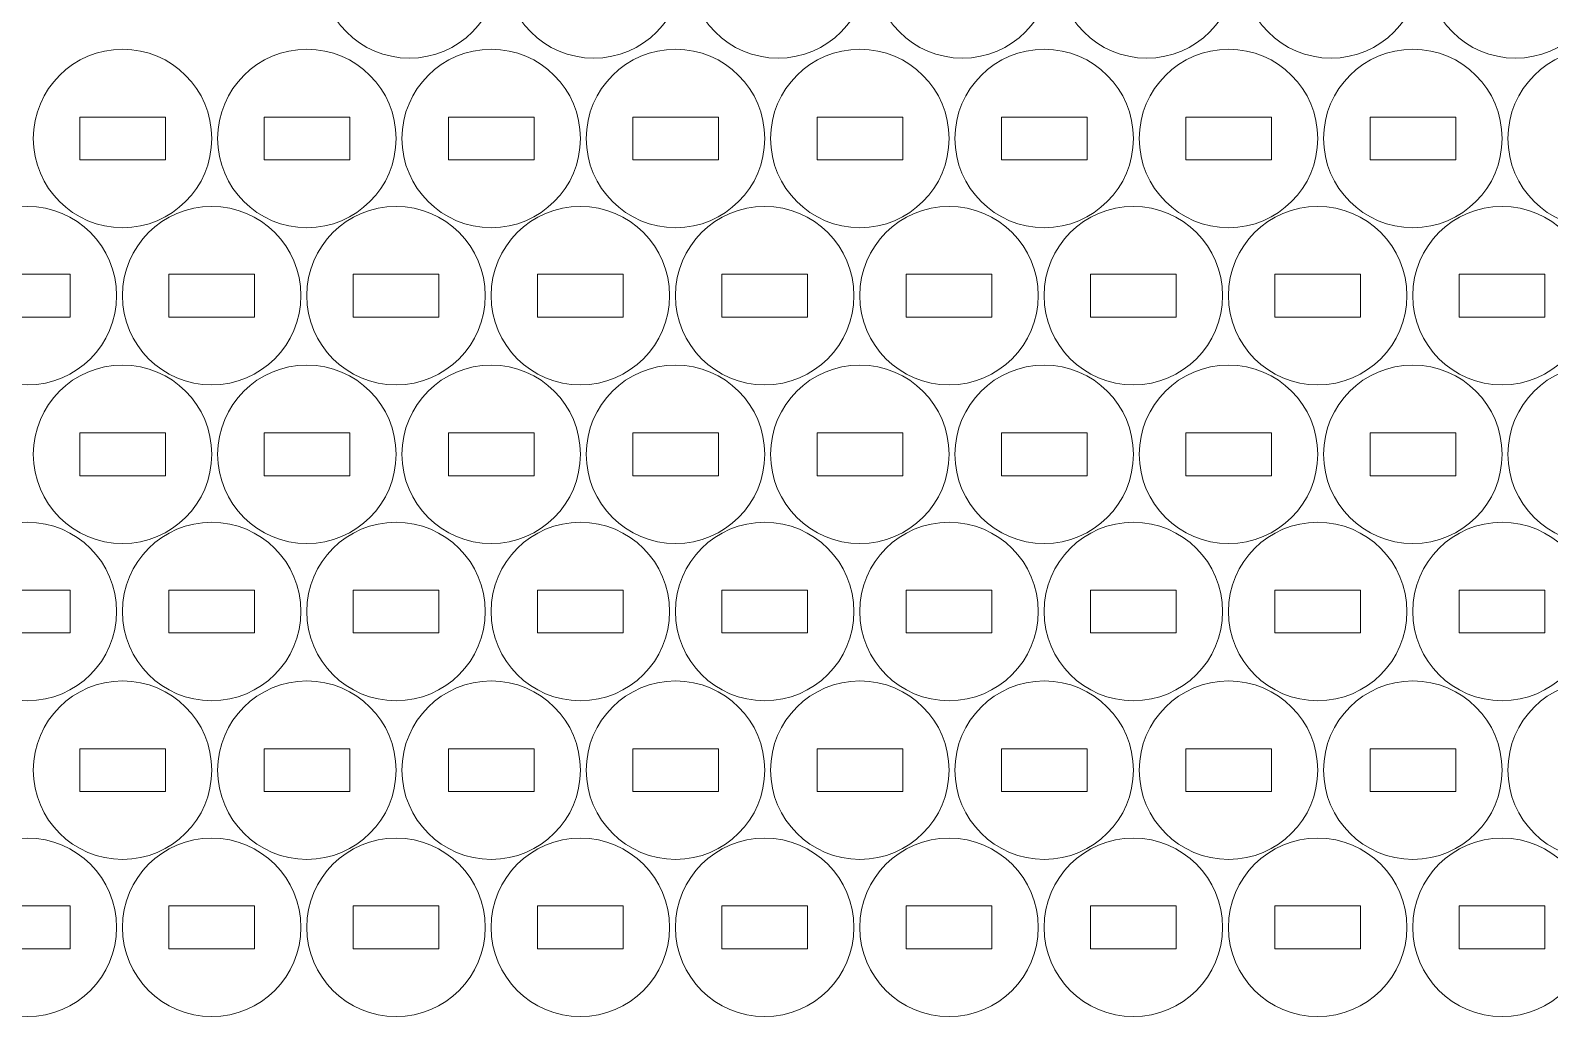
# Model space of a CAD drawing. Header units: millimetres. Extents: x -464 to 464, y -220 to 220.
# Drawn here: x 233.1 to 339.5, y -219.9 to -150.8 of the extents above; entities that cross this region are included whole.
import ezdxf

# ---------------------------------------------------------------- set-up
doc = ezdxf.new("R2010")
doc.units = ezdxf.units.MM
doc.header["$MEASUREMENT"] = 0
doc.layers.add('Camada 1', color=7, linetype='Continuous')

msp = doc.modelspace()

# ---------------------------------------------------------------- linework, layer by layer
at = {"layer": 'Camada 1', "lineweight": 20}
for points in [[(259.614, -140.2504), (263.0657, -140.2504), (265.864, -143.0487), (265.864, -146.5004), (265.864, -146.5004), (265.864, -149.9521), (263.0657, -152.7504), (259.614, -152.7504), (259.614, -152.7504), (256.1623, -152.7504), (253.364, -149.9521), (253.364, -146.5004), (253.364, -146.5004), (253.364, -143.0487), (256.1623, -140.2504), (259.614, -140.2504)], [(272.5257, -140.2504), (275.9774, -140.2504), (278.7757, -143.0487), (278.7757, -146.5004), (278.7757, -146.5004), (278.7757, -149.9521), (275.9774, -152.7504), (272.5257, -152.7504), (272.5257, -152.7504), (269.074, -152.7504), (266.2757, -149.9521), (266.2757, -146.5004), (266.2757, -146.5004), (266.2757, -143.0487), (269.074, -140.2504), (272.5257, -140.2504)], [(285.4374, -140.2504), (288.8891, -140.2504), (291.6874, -143.0487), (291.6874, -146.5004), (291.6874, -146.5004), (291.6874, -149.9521), (288.8891, -152.7504), (285.4374, -152.7504), (285.4374, -152.7504), (281.9857, -152.7504), (279.1874, -149.9521), (279.1874, -146.5004), (279.1874, -146.5004), (279.1874, -143.0487), (281.9857, -140.2504), (285.4374, -140.2504)], [(298.3491, -140.2504), (301.8008, -140.2504), (304.5991, -143.0487), (304.5991, -146.5004), (304.5991, -146.5004), (304.5991, -149.9521), (301.8008, -152.7504), (298.3491, -152.7504), (298.3491, -152.7504), (294.8974, -152.7504), (292.0991, -149.9521), (292.0991, -146.5004), (292.0991, -146.5004), (292.0991, -143.0487), (294.8974, -140.2504), (298.3491, -140.2504)], [(311.2608, -140.2504), (314.7125, -140.2504), (317.5108, -143.0487), (317.5108, -146.5004), (317.5108, -146.5004), (317.5108, -149.9521), (314.7125, -152.7504), (311.2608, -152.7504), (311.2608, -152.7504), (307.8091, -152.7504), (305.0108, -149.9521), (305.0108, -146.5004), (305.0108, -146.5004), (305.0108, -143.0487), (307.8091, -140.2504), (311.2608, -140.2504)], [(324.1725, -140.2504), (327.6242, -140.2504), (330.4225, -143.0487), (330.4225, -146.5004), (330.4225, -146.5004), (330.4225, -149.9521), (327.6242, -152.7504), (324.1725, -152.7504), (324.1725, -152.7504), (320.7208, -152.7504), (317.9225, -149.9521), (317.9225, -146.5004), (317.9225, -146.5004), (317.9225, -143.0487), (320.7208, -140.2504), (324.1725, -140.2504)], [(337.0842, -140.2504), (340.5359, -140.2504), (343.3342, -143.0487), (343.3342, -146.5004), (343.3342, -146.5004), (343.3342, -149.9521), (340.5359, -152.7504), (337.0842, -152.7504), (337.0842, -152.7504), (333.6325, -152.7504), (330.8342, -149.9521), (330.8342, -146.5004), (330.8342, -146.5004), (330.8342, -143.0487), (333.6325, -140.2504), (337.0842, -140.2504)], [(239.5186, -152.1261), (242.9703, -152.1261), (245.7686, -154.9244), (245.7686, -158.3761), (245.7686, -158.3761), (245.7686, -161.8278), (242.9703, -164.6261), (239.5186, -164.6261), (239.5186, -164.6261), (236.0669, -164.6261), (233.2686, -161.8278), (233.2686, -158.3761), (233.2686, -158.3761), (233.2686, -154.9244), (236.0669, -152.1261), (239.5186, -152.1261)], [(252.4303, -152.1261), (255.882, -152.1261), (258.6803, -154.9244), (258.6803, -158.3761), (258.6803, -158.3761), (258.6803, -161.8278), (255.882, -164.6261), (252.4303, -164.6261), (252.4303, -164.6261), (248.9786, -164.6261), (246.1803, -161.8278), (246.1803, -158.3761), (246.1803, -158.3761), (246.1803, -154.9244), (248.9786, -152.1261), (252.4303, -152.1261)], [(265.342, -152.1261), (268.7937, -152.1261), (271.592, -154.9244), (271.592, -158.3761), (271.592, -158.3761), (271.592, -161.8278), (268.7937, -164.6261), (265.342, -164.6261), (265.342, -164.6261), (261.8903, -164.6261), (259.092, -161.8278), (259.092, -158.3761), (259.092, -158.3761), (259.092, -154.9244), (261.8903, -152.1261), (265.342, -152.1261)], [(278.2537, -152.1261), (281.7054, -152.1261), (284.5037, -154.9244), (284.5037, -158.3761), (284.5037, -158.3761), (284.5037, -161.8278), (281.7054, -164.6261), (278.2537, -164.6261), (278.2537, -164.6261), (274.802, -164.6261), (272.0037, -161.8278), (272.0037, -158.3761), (272.0037, -158.3761), (272.0037, -154.9244), (274.802, -152.1261), (278.2537, -152.1261)], [(291.1654, -152.1261), (294.6171, -152.1261), (297.4154, -154.9244), (297.4154, -158.3761), (297.4154, -158.3761), (297.4154, -161.8278), (294.6171, -164.6261), (291.1654, -164.6261), (291.1654, -164.6261), (287.7137, -164.6261), (284.9154, -161.8278), (284.9154, -158.3761), (284.9154, -158.3761), (284.9154, -154.9244), (287.7137, -152.1261), (291.1654, -152.1261)], [(304.0771, -152.1261), (307.5288, -152.1261), (310.3271, -154.9244), (310.3271, -158.3761), (310.3271, -158.3761), (310.3271, -161.8278), (307.5288, -164.6261), (304.0771, -164.6261), (304.0771, -164.6261), (300.6254, -164.6261), (297.8271, -161.8278), (297.8271, -158.3761), (297.8271, -158.3761), (297.8271, -154.9244), (300.6254, -152.1261), (304.0771, -152.1261)], [(316.9888, -152.1261), (320.4405, -152.1261), (323.2388, -154.9244), (323.2388, -158.3761), (323.2388, -158.3761), (323.2388, -161.8278), (320.4405, -164.6261), (316.9888, -164.6261), (316.9888, -164.6261), (313.5371, -164.6261), (310.7388, -161.8278), (310.7388, -158.3761), (310.7388, -158.3761), (310.7388, -154.9244), (313.5371, -152.1261), (316.9888, -152.1261)], [(329.9005, -152.1261), (333.3522, -152.1261), (336.1505, -154.9244), (336.1505, -158.3761), (336.1505, -158.3761), (336.1505, -161.8278), (333.3522, -164.6261), (329.9005, -164.6261), (329.9005, -164.6261), (326.4488, -164.6261), (323.6505, -161.8278), (323.6505, -158.3761), (323.6505, -158.3761), (323.6505, -154.9244), (326.4488, -152.1261), (329.9005, -152.1261)], [(342.8122, -152.1261), (346.2639, -152.1261), (349.0622, -154.9244), (349.0622, -158.3761), (349.0622, -158.3761), (349.0622, -161.8278), (346.2639, -164.6261), (342.8122, -164.6261), (342.8122, -164.6261), (339.3605, -164.6261), (336.5622, -161.8278), (336.5622, -158.3761), (336.5622, -158.3761), (336.5622, -154.9244), (339.3605, -152.1261), (342.8122, -152.1261)], [(236.5186, -156.8761), (236.5186, -156.8761), (242.5186, -156.8761), (242.5186, -156.8761), (242.5186, -156.8761), (242.5186, -156.8761), (242.5186, -159.8761), (242.5186, -159.8761), (242.5186, -159.8761), (242.5186, -159.8761), (236.5186, -159.8761), (236.5186, -159.8761), (236.5186, -159.8761), (236.5186, -159.8761), (236.5186, -156.8761), (236.5186, -156.8761)], [(249.4303, -156.8761), (249.4303, -156.8761), (255.4303, -156.8761), (255.4303, -156.8761), (255.4303, -156.8761), (255.4303, -156.8761), (255.4303, -159.8761), (255.4303, -159.8761), (255.4303, -159.8761), (255.4303, -159.8761), (249.4303, -159.8761), (249.4303, -159.8761), (249.4303, -159.8761), (249.4303, -159.8761), (249.4303, -156.8761), (249.4303, -156.8761)], [(262.342, -156.8761), (262.342, -156.8761), (268.342, -156.8761), (268.342, -156.8761), (268.342, -156.8761), (268.342, -156.8761), (268.342, -159.8761), (268.342, -159.8761), (268.342, -159.8761), (268.342, -159.8761), (262.342, -159.8761), (262.342, -159.8761), (262.342, -159.8761), (262.342, -159.8761), (262.342, -156.8761), (262.342, -156.8761)], [(275.2537, -156.8761), (275.2537, -156.8761), (281.2537, -156.8761), (281.2537, -156.8761), (281.2537, -156.8761), (281.2537, -156.8761), (281.2537, -159.8761), (281.2537, -159.8761), (281.2537, -159.8761), (281.2537, -159.8761), (275.2537, -159.8761), (275.2537, -159.8761), (275.2537, -159.8761), (275.2537, -159.8761), (275.2537, -156.8761), (275.2537, -156.8761)], [(288.1654, -156.8761), (288.1654, -156.8761), (294.1654, -156.8761), (294.1654, -156.8761), (294.1654, -156.8761), (294.1654, -156.8761), (294.1654, -159.8761), (294.1654, -159.8761), (294.1654, -159.8761), (294.1654, -159.8761), (288.1654, -159.8761), (288.1654, -159.8761), (288.1654, -159.8761), (288.1654, -159.8761), (288.1654, -156.8761), (288.1654, -156.8761)], [(301.0771, -156.8761), (301.0771, -156.8761), (307.0771, -156.8761), (307.0771, -156.8761), (307.0771, -156.8761), (307.0771, -156.8761), (307.0771, -159.8761), (307.0771, -159.8761), (307.0771, -159.8761), (307.0771, -159.8761), (301.0771, -159.8761), (301.0771, -159.8761), (301.0771, -159.8761), (301.0771, -159.8761), (301.0771, -156.8761), (301.0771, -156.8761)], [(313.9888, -156.8761), (313.9888, -156.8761), (319.9888, -156.8761), (319.9888, -156.8761), (319.9888, -156.8761), (319.9888, -156.8761), (319.9888, -159.8761), (319.9888, -159.8761), (319.9888, -159.8761), (319.9888, -159.8761), (313.9888, -159.8761), (313.9888, -159.8761), (313.9888, -159.8761), (313.9888, -159.8761), (313.9888, -156.8761), (313.9888, -156.8761)], [(326.9005, -156.8761), (326.9005, -156.8761), (332.9005, -156.8761), (332.9005, -156.8761), (332.9005, -156.8761), (332.9005, -156.8761), (332.9005, -159.8761), (332.9005, -159.8761), (332.9005, -159.8761), (332.9005, -159.8761), (326.9005, -159.8761), (326.9005, -159.8761), (326.9005, -159.8761), (326.9005, -159.8761), (326.9005, -156.8761), (326.9005, -156.8761)], [(232.851, -163.1328), (236.3027, -163.1328), (239.101, -165.9311), (239.101, -169.3828), (239.101, -169.3828), (239.101, -172.8345), (236.3027, -175.6328), (232.851, -175.6328), (232.851, -175.6328), (229.3993, -175.6328), (226.601, -172.8345), (226.601, -169.3828), (226.601, -169.3828), (226.601, -165.9311), (229.3993, -163.1328), (232.851, -163.1328)], [(245.7627, -163.1328), (249.2144, -163.1328), (252.0127, -165.9311), (252.0127, -169.3828), (252.0127, -169.3828), (252.0127, -172.8345), (249.2144, -175.6328), (245.7627, -175.6328), (245.7627, -175.6328), (242.311, -175.6328), (239.5127, -172.8345), (239.5127, -169.3828), (239.5127, -169.3828), (239.5127, -165.9311), (242.311, -163.1328), (245.7627, -163.1328)], [(258.6744, -163.1328), (262.1261, -163.1328), (264.9244, -165.9311), (264.9244, -169.3828), (264.9244, -169.3828), (264.9244, -172.8345), (262.1261, -175.6328), (258.6744, -175.6328), (258.6744, -175.6328), (255.2227, -175.6328), (252.4244, -172.8345), (252.4244, -169.3828), (252.4244, -169.3828), (252.4244, -165.9311), (255.2227, -163.1328), (258.6744, -163.1328)], [(271.5861, -163.1328), (275.0378, -163.1328), (277.8361, -165.9311), (277.8361, -169.3828), (277.8361, -169.3828), (277.8361, -172.8345), (275.0378, -175.6328), (271.5861, -175.6328), (271.5861, -175.6328), (268.1344, -175.6328), (265.3361, -172.8345), (265.3361, -169.3828), (265.3361, -169.3828), (265.3361, -165.9311), (268.1344, -163.1328), (271.5861, -163.1328)], [(284.4978, -163.1328), (287.9495, -163.1328), (290.7478, -165.9311), (290.7478, -169.3828), (290.7478, -169.3828), (290.7478, -172.8345), (287.9495, -175.6328), (284.4978, -175.6328), (284.4978, -175.6328), (281.0461, -175.6328), (278.2478, -172.8345), (278.2478, -169.3828), (278.2478, -169.3828), (278.2478, -165.9311), (281.0461, -163.1328), (284.4978, -163.1328)], [(297.4095, -163.1328), (300.8612, -163.1328), (303.6595, -165.9311), (303.6595, -169.3828), (303.6595, -169.3828), (303.6595, -172.8345), (300.8612, -175.6328), (297.4095, -175.6328), (297.4095, -175.6328), (293.9578, -175.6328), (291.1595, -172.8345), (291.1595, -169.3828), (291.1595, -169.3828), (291.1595, -165.9311), (293.9578, -163.1328), (297.4095, -163.1328)], [(310.3212, -163.1328), (313.7729, -163.1328), (316.5712, -165.9311), (316.5712, -169.3828), (316.5712, -169.3828), (316.5712, -172.8345), (313.7729, -175.6328), (310.3212, -175.6328), (310.3212, -175.6328), (306.8695, -175.6328), (304.0712, -172.8345), (304.0712, -169.3828), (304.0712, -169.3828), (304.0712, -165.9311), (306.8695, -163.1328), (310.3212, -163.1328)], [(323.2329, -163.1328), (326.6846, -163.1328), (329.4829, -165.9311), (329.4829, -169.3828), (329.4829, -169.3828), (329.4829, -172.8345), (326.6846, -175.6328), (323.2329, -175.6328), (323.2329, -175.6328), (319.7812, -175.6328), (316.9829, -172.8345), (316.9829, -169.3828), (316.9829, -169.3828), (316.9829, -165.9311), (319.7812, -163.1328), (323.2329, -163.1328)], [(336.1446, -163.1328), (339.5963, -163.1328), (342.3946, -165.9311), (342.3946, -169.3828), (342.3946, -169.3828), (342.3946, -172.8345), (339.5963, -175.6328), (336.1446, -175.6328), (336.1446, -175.6328), (332.6929, -175.6328), (329.8946, -172.8345), (329.8946, -169.3828), (329.8946, -169.3828), (329.8946, -165.9311), (332.6929, -163.1328), (336.1446, -163.1328)], [(229.851, -167.8828), (229.851, -167.8828), (235.851, -167.8828), (235.851, -167.8828), (235.851, -167.8828), (235.851, -167.8828), (235.851, -170.8828), (235.851, -170.8828), (235.851, -170.8828), (235.851, -170.8828), (229.851, -170.8828), (229.851, -170.8828), (229.851, -170.8828), (229.851, -170.8828), (229.851, -167.8828), (229.851, -167.8828)], [(242.7627, -167.8828), (242.7627, -167.8828), (248.7627, -167.8828), (248.7627, -167.8828), (248.7627, -167.8828), (248.7627, -167.8828), (248.7627, -170.8828), (248.7627, -170.8828), (248.7627, -170.8828), (248.7627, -170.8828), (242.7627, -170.8828), (242.7627, -170.8828), (242.7627, -170.8828), (242.7627, -170.8828), (242.7627, -167.8828), (242.7627, -167.8828)], [(255.6744, -167.8828), (255.6744, -167.8828), (261.6744, -167.8828), (261.6744, -167.8828), (261.6744, -167.8828), (261.6744, -167.8828), (261.6744, -170.8828), (261.6744, -170.8828), (261.6744, -170.8828), (261.6744, -170.8828), (255.6744, -170.8828), (255.6744, -170.8828), (255.6744, -170.8828), (255.6744, -170.8828), (255.6744, -167.8828), (255.6744, -167.8828)], [(268.5861, -167.8828), (268.5861, -167.8828), (274.5861, -167.8828), (274.5861, -167.8828), (274.5861, -167.8828), (274.5861, -167.8828), (274.5861, -170.8828), (274.5861, -170.8828), (274.5861, -170.8828), (274.5861, -170.8828), (268.5861, -170.8828), (268.5861, -170.8828), (268.5861, -170.8828), (268.5861, -170.8828), (268.5861, -167.8828), (268.5861, -167.8828)], [(281.4978, -167.8828), (281.4978, -167.8828), (287.4978, -167.8828), (287.4978, -167.8828), (287.4978, -167.8828), (287.4978, -167.8828), (287.4978, -170.8828), (287.4978, -170.8828), (287.4978, -170.8828), (287.4978, -170.8828), (281.4978, -170.8828), (281.4978, -170.8828), (281.4978, -170.8828), (281.4978, -170.8828), (281.4978, -167.8828), (281.4978, -167.8828)], [(294.4095, -167.8828), (294.4095, -167.8828), (300.4095, -167.8828), (300.4095, -167.8828), (300.4095, -167.8828), (300.4095, -167.8828), (300.4095, -170.8828), (300.4095, -170.8828), (300.4095, -170.8828), (300.4095, -170.8828), (294.4095, -170.8828), (294.4095, -170.8828), (294.4095, -170.8828), (294.4095, -170.8828), (294.4095, -167.8828), (294.4095, -167.8828)], [(307.3212, -167.8828), (307.3212, -167.8828), (313.3212, -167.8828), (313.3212, -167.8828), (313.3212, -167.8828), (313.3212, -167.8828), (313.3212, -170.8828), (313.3212, -170.8828), (313.3212, -170.8828), (313.3212, -170.8828), (307.3212, -170.8828), (307.3212, -170.8828), (307.3212, -170.8828), (307.3212, -170.8828), (307.3212, -167.8828), (307.3212, -167.8828)], [(320.2329, -167.8828), (320.2329, -167.8828), (326.2329, -167.8828), (326.2329, -167.8828), (326.2329, -167.8828), (326.2329, -167.8828), (326.2329, -170.8828), (326.2329, -170.8828), (326.2329, -170.8828), (326.2329, -170.8828), (320.2329, -170.8828), (320.2329, -170.8828), (320.2329, -170.8828), (320.2329, -170.8828), (320.2329, -167.8828), (320.2329, -167.8828)], [(333.1446, -167.8828), (333.1446, -167.8828), (339.1446, -167.8828), (339.1446, -167.8828), (339.1446, -167.8828), (339.1446, -167.8828), (339.1446, -170.8828), (339.1446, -170.8828), (339.1446, -170.8828), (339.1446, -170.8828), (333.1446, -170.8828), (333.1446, -170.8828), (333.1446, -170.8828), (333.1446, -170.8828), (333.1446, -167.8828), (333.1446, -167.8828)], [(239.5186, -174.2453), (242.9703, -174.2453), (245.7686, -177.0436), (245.7686, -180.4953), (245.7686, -180.4953), (245.7686, -183.947), (242.9703, -186.7453), (239.5186, -186.7453), (239.5186, -186.7453), (236.0669, -186.7453), (233.2686, -183.947), (233.2686, -180.4953), (233.2686, -180.4953), (233.2686, -177.0436), (236.0669, -174.2453), (239.5186, -174.2453)], [(252.4303, -174.2453), (255.882, -174.2453), (258.6803, -177.0436), (258.6803, -180.4953), (258.6803, -180.4953), (258.6803, -183.947), (255.882, -186.7453), (252.4303, -186.7453), (252.4303, -186.7453), (248.9786, -186.7453), (246.1803, -183.947), (246.1803, -180.4953), (246.1803, -180.4953), (246.1803, -177.0436), (248.9786, -174.2453), (252.4303, -174.2453)], [(265.342, -174.2453), (268.7937, -174.2453), (271.592, -177.0436), (271.592, -180.4953), (271.592, -180.4953), (271.592, -183.947), (268.7937, -186.7453), (265.342, -186.7453), (265.342, -186.7453), (261.8903, -186.7453), (259.092, -183.947), (259.092, -180.4953), (259.092, -180.4953), (259.092, -177.0436), (261.8903, -174.2453), (265.342, -174.2453)], [(278.2537, -174.2453), (281.7054, -174.2453), (284.5037, -177.0436), (284.5037, -180.4953), (284.5037, -180.4953), (284.5037, -183.947), (281.7054, -186.7453), (278.2537, -186.7453), (278.2537, -186.7453), (274.802, -186.7453), (272.0037, -183.947), (272.0037, -180.4953), (272.0037, -180.4953), (272.0037, -177.0436), (274.802, -174.2453), (278.2537, -174.2453)], [(291.1654, -174.2453), (294.6171, -174.2453), (297.4154, -177.0436), (297.4154, -180.4953), (297.4154, -180.4953), (297.4154, -183.947), (294.6171, -186.7453), (291.1654, -186.7453), (291.1654, -186.7453), (287.7137, -186.7453), (284.9154, -183.947), (284.9154, -180.4953), (284.9154, -180.4953), (284.9154, -177.0436), (287.7137, -174.2453), (291.1654, -174.2453)], [(304.0771, -174.2453), (307.5288, -174.2453), (310.3271, -177.0436), (310.3271, -180.4953), (310.3271, -180.4953), (310.3271, -183.947), (307.5288, -186.7453), (304.0771, -186.7453), (304.0771, -186.7453), (300.6254, -186.7453), (297.8271, -183.947), (297.8271, -180.4953), (297.8271, -180.4953), (297.8271, -177.0436), (300.6254, -174.2453), (304.0771, -174.2453)], [(316.9888, -174.2453), (320.4405, -174.2453), (323.2388, -177.0436), (323.2388, -180.4953), (323.2388, -180.4953), (323.2388, -183.947), (320.4405, -186.7453), (316.9888, -186.7453), (316.9888, -186.7453), (313.5371, -186.7453), (310.7388, -183.947), (310.7388, -180.4953), (310.7388, -180.4953), (310.7388, -177.0436), (313.5371, -174.2453), (316.9888, -174.2453)], [(329.9005, -174.2453), (333.3522, -174.2453), (336.1505, -177.0436), (336.1505, -180.4953), (336.1505, -180.4953), (336.1505, -183.947), (333.3522, -186.7453), (329.9005, -186.7453), (329.9005, -186.7453), (326.4488, -186.7453), (323.6505, -183.947), (323.6505, -180.4953), (323.6505, -180.4953), (323.6505, -177.0436), (326.4488, -174.2453), (329.9005, -174.2453)], [(342.8122, -174.2453), (346.2639, -174.2453), (349.0622, -177.0436), (349.0622, -180.4953), (349.0622, -180.4953), (349.0622, -183.947), (346.2639, -186.7453), (342.8122, -186.7453), (342.8122, -186.7453), (339.3605, -186.7453), (336.5622, -183.947), (336.5622, -180.4953), (336.5622, -180.4953), (336.5622, -177.0436), (339.3605, -174.2453), (342.8122, -174.2453)], [(236.5186, -178.9953), (236.5186, -178.9953), (242.5186, -178.9953), (242.5186, -178.9953), (242.5186, -178.9953), (242.5186, -178.9953), (242.5186, -181.9953), (242.5186, -181.9953), (242.5186, -181.9953), (242.5186, -181.9953), (236.5186, -181.9953), (236.5186, -181.9953), (236.5186, -181.9953), (236.5186, -181.9953), (236.5186, -178.9953), (236.5186, -178.9953)], [(249.4303, -178.9953), (249.4303, -178.9953), (255.4303, -178.9953), (255.4303, -178.9953), (255.4303, -178.9953), (255.4303, -178.9953), (255.4303, -181.9953), (255.4303, -181.9953), (255.4303, -181.9953), (255.4303, -181.9953), (249.4303, -181.9953), (249.4303, -181.9953), (249.4303, -181.9953), (249.4303, -181.9953), (249.4303, -178.9953), (249.4303, -178.9953)], [(262.342, -178.9953), (262.342, -178.9953), (268.342, -178.9953), (268.342, -178.9953), (268.342, -178.9953), (268.342, -178.9953), (268.342, -181.9953), (268.342, -181.9953), (268.342, -181.9953), (268.342, -181.9953), (262.342, -181.9953), (262.342, -181.9953), (262.342, -181.9953), (262.342, -181.9953), (262.342, -178.9953), (262.342, -178.9953)], [(275.2537, -178.9953), (275.2537, -178.9953), (281.2537, -178.9953), (281.2537, -178.9953), (281.2537, -178.9953), (281.2537, -178.9953), (281.2537, -181.9953), (281.2537, -181.9953), (281.2537, -181.9953), (281.2537, -181.9953), (275.2537, -181.9953), (275.2537, -181.9953), (275.2537, -181.9953), (275.2537, -181.9953), (275.2537, -178.9953), (275.2537, -178.9953)], [(288.1654, -178.9953), (288.1654, -178.9953), (294.1654, -178.9953), (294.1654, -178.9953), (294.1654, -178.9953), (294.1654, -178.9953), (294.1654, -181.9953), (294.1654, -181.9953), (294.1654, -181.9953), (294.1654, -181.9953), (288.1654, -181.9953), (288.1654, -181.9953), (288.1654, -181.9953), (288.1654, -181.9953), (288.1654, -178.9953), (288.1654, -178.9953)], [(301.0771, -178.9953), (301.0771, -178.9953), (307.0771, -178.9953), (307.0771, -178.9953), (307.0771, -178.9953), (307.0771, -178.9953), (307.0771, -181.9953), (307.0771, -181.9953), (307.0771, -181.9953), (307.0771, -181.9953), (301.0771, -181.9953), (301.0771, -181.9953), (301.0771, -181.9953), (301.0771, -181.9953), (301.0771, -178.9953), (301.0771, -178.9953)], [(313.9888, -178.9953), (313.9888, -178.9953), (319.9888, -178.9953), (319.9888, -178.9953), (319.9888, -178.9953), (319.9888, -178.9953), (319.9888, -181.9953), (319.9888, -181.9953), (319.9888, -181.9953), (319.9888, -181.9953), (313.9888, -181.9953), (313.9888, -181.9953), (313.9888, -181.9953), (313.9888, -181.9953), (313.9888, -178.9953), (313.9888, -178.9953)], [(326.9005, -178.9953), (326.9005, -178.9953), (332.9005, -178.9953), (332.9005, -178.9953), (332.9005, -178.9953), (332.9005, -178.9953), (332.9005, -181.9953), (332.9005, -181.9953), (332.9005, -181.9953), (332.9005, -181.9953), (326.9005, -181.9953), (326.9005, -181.9953), (326.9005, -181.9953), (326.9005, -181.9953), (326.9005, -178.9953), (326.9005, -178.9953)], [(232.851, -185.252), (236.3027, -185.252), (239.101, -188.0503), (239.101, -191.502), (239.101, -191.502), (239.101, -194.9537), (236.3027, -197.752), (232.851, -197.752), (232.851, -197.752), (229.3993, -197.752), (226.601, -194.9537), (226.601, -191.502), (226.601, -191.502), (226.601, -188.0503), (229.3993, -185.252), (232.851, -185.252)], [(245.7627, -185.252), (249.2144, -185.252), (252.0127, -188.0503), (252.0127, -191.502), (252.0127, -191.502), (252.0127, -194.9537), (249.2144, -197.752), (245.7627, -197.752), (245.7627, -197.752), (242.311, -197.752), (239.5127, -194.9537), (239.5127, -191.502), (239.5127, -191.502), (239.5127, -188.0503), (242.311, -185.252), (245.7627, -185.252)], [(258.6744, -185.252), (262.1261, -185.252), (264.9244, -188.0503), (264.9244, -191.502), (264.9244, -191.502), (264.9244, -194.9537), (262.1261, -197.752), (258.6744, -197.752), (258.6744, -197.752), (255.2227, -197.752), (252.4244, -194.9537), (252.4244, -191.502), (252.4244, -191.502), (252.4244, -188.0503), (255.2227, -185.252), (258.6744, -185.252)], [(271.5861, -185.252), (275.0378, -185.252), (277.8361, -188.0503), (277.8361, -191.502), (277.8361, -191.502), (277.8361, -194.9537), (275.0378, -197.752), (271.5861, -197.752), (271.5861, -197.752), (268.1344, -197.752), (265.3361, -194.9537), (265.3361, -191.502), (265.3361, -191.502), (265.3361, -188.0503), (268.1344, -185.252), (271.5861, -185.252)], [(284.4978, -185.252), (287.9495, -185.252), (290.7478, -188.0503), (290.7478, -191.502), (290.7478, -191.502), (290.7478, -194.9537), (287.9495, -197.752), (284.4978, -197.752), (284.4978, -197.752), (281.0461, -197.752), (278.2478, -194.9537), (278.2478, -191.502), (278.2478, -191.502), (278.2478, -188.0503), (281.0461, -185.252), (284.4978, -185.252)], [(297.4095, -185.252), (300.8612, -185.252), (303.6595, -188.0503), (303.6595, -191.502), (303.6595, -191.502), (303.6595, -194.9537), (300.8612, -197.752), (297.4095, -197.752), (297.4095, -197.752), (293.9578, -197.752), (291.1595, -194.9537), (291.1595, -191.502), (291.1595, -191.502), (291.1595, -188.0503), (293.9578, -185.252), (297.4095, -185.252)], [(310.3212, -185.252), (313.7729, -185.252), (316.5712, -188.0503), (316.5712, -191.502), (316.5712, -191.502), (316.5712, -194.9537), (313.7729, -197.752), (310.3212, -197.752), (310.3212, -197.752), (306.8695, -197.752), (304.0712, -194.9537), (304.0712, -191.502), (304.0712, -191.502), (304.0712, -188.0503), (306.8695, -185.252), (310.3212, -185.252)], [(323.2329, -185.252), (326.6846, -185.252), (329.4829, -188.0503), (329.4829, -191.502), (329.4829, -191.502), (329.4829, -194.9537), (326.6846, -197.752), (323.2329, -197.752), (323.2329, -197.752), (319.7812, -197.752), (316.9829, -194.9537), (316.9829, -191.502), (316.9829, -191.502), (316.9829, -188.0503), (319.7812, -185.252), (323.2329, -185.252)], [(336.1446, -185.252), (339.5963, -185.252), (342.3946, -188.0503), (342.3946, -191.502), (342.3946, -191.502), (342.3946, -194.9537), (339.5963, -197.752), (336.1446, -197.752), (336.1446, -197.752), (332.6929, -197.752), (329.8946, -194.9537), (329.8946, -191.502), (329.8946, -191.502), (329.8946, -188.0503), (332.6929, -185.252), (336.1446, -185.252)], [(229.851, -190.002), (229.851, -190.002), (235.851, -190.002), (235.851, -190.002), (235.851, -190.002), (235.851, -190.002), (235.851, -193.002), (235.851, -193.002), (235.851, -193.002), (235.851, -193.002), (229.851, -193.002), (229.851, -193.002), (229.851, -193.002), (229.851, -193.002), (229.851, -190.002), (229.851, -190.002)], [(242.7627, -190.002), (242.7627, -190.002), (248.7627, -190.002), (248.7627, -190.002), (248.7627, -190.002), (248.7627, -190.002), (248.7627, -193.002), (248.7627, -193.002), (248.7627, -193.002), (248.7627, -193.002), (242.7627, -193.002), (242.7627, -193.002), (242.7627, -193.002), (242.7627, -193.002), (242.7627, -190.002), (242.7627, -190.002)], [(255.6744, -190.002), (255.6744, -190.002), (261.6744, -190.002), (261.6744, -190.002), (261.6744, -190.002), (261.6744, -190.002), (261.6744, -193.002), (261.6744, -193.002), (261.6744, -193.002), (261.6744, -193.002), (255.6744, -193.002), (255.6744, -193.002), (255.6744, -193.002), (255.6744, -193.002), (255.6744, -190.002), (255.6744, -190.002)], [(268.5861, -190.002), (268.5861, -190.002), (274.5861, -190.002), (274.5861, -190.002), (274.5861, -190.002), (274.5861, -190.002), (274.5861, -193.002), (274.5861, -193.002), (274.5861, -193.002), (274.5861, -193.002), (268.5861, -193.002), (268.5861, -193.002), (268.5861, -193.002), (268.5861, -193.002), (268.5861, -190.002), (268.5861, -190.002)], [(281.4978, -190.002), (281.4978, -190.002), (287.4978, -190.002), (287.4978, -190.002), (287.4978, -190.002), (287.4978, -190.002), (287.4978, -193.002), (287.4978, -193.002), (287.4978, -193.002), (287.4978, -193.002), (281.4978, -193.002), (281.4978, -193.002), (281.4978, -193.002), (281.4978, -193.002), (281.4978, -190.002), (281.4978, -190.002)], [(294.4095, -190.002), (294.4095, -190.002), (300.4095, -190.002), (300.4095, -190.002), (300.4095, -190.002), (300.4095, -190.002), (300.4095, -193.002), (300.4095, -193.002), (300.4095, -193.002), (300.4095, -193.002), (294.4095, -193.002), (294.4095, -193.002), (294.4095, -193.002), (294.4095, -193.002), (294.4095, -190.002), (294.4095, -190.002)], [(307.3212, -190.002), (307.3212, -190.002), (313.3212, -190.002), (313.3212, -190.002), (313.3212, -190.002), (313.3212, -190.002), (313.3212, -193.002), (313.3212, -193.002), (313.3212, -193.002), (313.3212, -193.002), (307.3212, -193.002), (307.3212, -193.002), (307.3212, -193.002), (307.3212, -193.002), (307.3212, -190.002), (307.3212, -190.002)], [(320.2329, -190.002), (320.2329, -190.002), (326.2329, -190.002), (326.2329, -190.002), (326.2329, -190.002), (326.2329, -190.002), (326.2329, -193.002), (326.2329, -193.002), (326.2329, -193.002), (326.2329, -193.002), (320.2329, -193.002), (320.2329, -193.002), (320.2329, -193.002), (320.2329, -193.002), (320.2329, -190.002), (320.2329, -190.002)], [(333.1446, -190.002), (333.1446, -190.002), (339.1446, -190.002), (339.1446, -190.002), (339.1446, -190.002), (339.1446, -190.002), (339.1446, -193.002), (339.1446, -193.002), (339.1446, -193.002), (339.1446, -193.002), (333.1446, -193.002), (333.1446, -193.002), (333.1446, -193.002), (333.1446, -193.002), (333.1446, -190.002), (333.1446, -190.002)], [(239.5186, -196.3645), (242.9703, -196.3645), (245.7686, -199.1628), (245.7686, -202.6145), (245.7686, -202.6145), (245.7686, -206.0662), (242.9703, -208.8645), (239.5186, -208.8645), (239.5186, -208.8645), (236.0669, -208.8645), (233.2686, -206.0662), (233.2686, -202.6145), (233.2686, -202.6145), (233.2686, -199.1628), (236.0669, -196.3645), (239.5186, -196.3645)], [(252.4303, -196.3645), (255.882, -196.3645), (258.6803, -199.1628), (258.6803, -202.6145), (258.6803, -202.6145), (258.6803, -206.0662), (255.882, -208.8645), (252.4303, -208.8645), (252.4303, -208.8645), (248.9786, -208.8645), (246.1803, -206.0662), (246.1803, -202.6145), (246.1803, -202.6145), (246.1803, -199.1628), (248.9786, -196.3645), (252.4303, -196.3645)], [(265.342, -196.3645), (268.7937, -196.3645), (271.592, -199.1628), (271.592, -202.6145), (271.592, -202.6145), (271.592, -206.0662), (268.7937, -208.8645), (265.342, -208.8645), (265.342, -208.8645), (261.8903, -208.8645), (259.092, -206.0662), (259.092, -202.6145), (259.092, -202.6145), (259.092, -199.1628), (261.8903, -196.3645), (265.342, -196.3645)], [(278.2537, -196.3645), (281.7054, -196.3645), (284.5037, -199.1628), (284.5037, -202.6145), (284.5037, -202.6145), (284.5037, -206.0662), (281.7054, -208.8645), (278.2537, -208.8645), (278.2537, -208.8645), (274.802, -208.8645), (272.0037, -206.0662), (272.0037, -202.6145), (272.0037, -202.6145), (272.0037, -199.1628), (274.802, -196.3645), (278.2537, -196.3645)], [(291.1654, -196.3645), (294.6171, -196.3645), (297.4154, -199.1628), (297.4154, -202.6145), (297.4154, -202.6145), (297.4154, -206.0662), (294.6171, -208.8645), (291.1654, -208.8645), (291.1654, -208.8645), (287.7137, -208.8645), (284.9154, -206.0662), (284.9154, -202.6145), (284.9154, -202.6145), (284.9154, -199.1628), (287.7137, -196.3645), (291.1654, -196.3645)], [(304.0771, -196.3645), (307.5288, -196.3645), (310.3271, -199.1628), (310.3271, -202.6145), (310.3271, -202.6145), (310.3271, -206.0662), (307.5288, -208.8645), (304.0771, -208.8645), (304.0771, -208.8645), (300.6254, -208.8645), (297.8271, -206.0662), (297.8271, -202.6145), (297.8271, -202.6145), (297.8271, -199.1628), (300.6254, -196.3645), (304.0771, -196.3645)], [(316.9888, -196.3645), (320.4405, -196.3645), (323.2388, -199.1628), (323.2388, -202.6145), (323.2388, -202.6145), (323.2388, -206.0662), (320.4405, -208.8645), (316.9888, -208.8645), (316.9888, -208.8645), (313.5371, -208.8645), (310.7388, -206.0662), (310.7388, -202.6145), (310.7388, -202.6145), (310.7388, -199.1628), (313.5371, -196.3645), (316.9888, -196.3645)], [(329.9005, -196.3645), (333.3522, -196.3645), (336.1505, -199.1628), (336.1505, -202.6145), (336.1505, -202.6145), (336.1505, -206.0662), (333.3522, -208.8645), (329.9005, -208.8645), (329.9005, -208.8645), (326.4488, -208.8645), (323.6505, -206.0662), (323.6505, -202.6145), (323.6505, -202.6145), (323.6505, -199.1628), (326.4488, -196.3645), (329.9005, -196.3645)], [(342.8122, -196.3645), (346.2639, -196.3645), (349.0622, -199.1628), (349.0622, -202.6145), (349.0622, -202.6145), (349.0622, -206.0662), (346.2639, -208.8645), (342.8122, -208.8645), (342.8122, -208.8645), (339.3605, -208.8645), (336.5622, -206.0662), (336.5622, -202.6145), (336.5622, -202.6145), (336.5622, -199.1628), (339.3605, -196.3645), (342.8122, -196.3645)], [(236.5186, -201.1145), (236.5186, -201.1145), (242.5186, -201.1145), (242.5186, -201.1145), (242.5186, -201.1145), (242.5186, -201.1145), (242.5186, -204.1145), (242.5186, -204.1145), (242.5186, -204.1145), (242.5186, -204.1145), (236.5186, -204.1145), (236.5186, -204.1145), (236.5186, -204.1145), (236.5186, -204.1145), (236.5186, -201.1145), (236.5186, -201.1145)], [(249.4303, -201.1145), (249.4303, -201.1145), (255.4303, -201.1145), (255.4303, -201.1145), (255.4303, -201.1145), (255.4303, -201.1145), (255.4303, -204.1145), (255.4303, -204.1145), (255.4303, -204.1145), (255.4303, -204.1145), (249.4303, -204.1145), (249.4303, -204.1145), (249.4303, -204.1145), (249.4303, -204.1145), (249.4303, -201.1145), (249.4303, -201.1145)], [(262.342, -201.1145), (262.342, -201.1145), (268.342, -201.1145), (268.342, -201.1145), (268.342, -201.1145), (268.342, -201.1145), (268.342, -204.1145), (268.342, -204.1145), (268.342, -204.1145), (268.342, -204.1145), (262.342, -204.1145), (262.342, -204.1145), (262.342, -204.1145), (262.342, -204.1145), (262.342, -201.1145), (262.342, -201.1145)], [(275.2537, -201.1145), (275.2537, -201.1145), (281.2537, -201.1145), (281.2537, -201.1145), (281.2537, -201.1145), (281.2537, -201.1145), (281.2537, -204.1145), (281.2537, -204.1145), (281.2537, -204.1145), (281.2537, -204.1145), (275.2537, -204.1145), (275.2537, -204.1145), (275.2537, -204.1145), (275.2537, -204.1145), (275.2537, -201.1145), (275.2537, -201.1145)], [(288.1654, -201.1145), (288.1654, -201.1145), (294.1654, -201.1145), (294.1654, -201.1145), (294.1654, -201.1145), (294.1654, -201.1145), (294.1654, -204.1145), (294.1654, -204.1145), (294.1654, -204.1145), (294.1654, -204.1145), (288.1654, -204.1145), (288.1654, -204.1145), (288.1654, -204.1145), (288.1654, -204.1145), (288.1654, -201.1145), (288.1654, -201.1145)], [(301.0771, -201.1145), (301.0771, -201.1145), (307.0771, -201.1145), (307.0771, -201.1145), (307.0771, -201.1145), (307.0771, -201.1145), (307.0771, -204.1145), (307.0771, -204.1145), (307.0771, -204.1145), (307.0771, -204.1145), (301.0771, -204.1145), (301.0771, -204.1145), (301.0771, -204.1145), (301.0771, -204.1145), (301.0771, -201.1145), (301.0771, -201.1145)], [(313.9888, -201.1145), (313.9888, -201.1145), (319.9888, -201.1145), (319.9888, -201.1145), (319.9888, -201.1145), (319.9888, -201.1145), (319.9888, -204.1145), (319.9888, -204.1145), (319.9888, -204.1145), (319.9888, -204.1145), (313.9888, -204.1145), (313.9888, -204.1145), (313.9888, -204.1145), (313.9888, -204.1145), (313.9888, -201.1145), (313.9888, -201.1145)], [(326.9005, -201.1145), (326.9005, -201.1145), (332.9005, -201.1145), (332.9005, -201.1145), (332.9005, -201.1145), (332.9005, -201.1145), (332.9005, -204.1145), (332.9005, -204.1145), (332.9005, -204.1145), (332.9005, -204.1145), (326.9005, -204.1145), (326.9005, -204.1145), (326.9005, -204.1145), (326.9005, -204.1145), (326.9005, -201.1145), (326.9005, -201.1145)], [(232.851, -207.3712), (236.3027, -207.3712), (239.101, -210.1695), (239.101, -213.6212), (239.101, -213.6212), (239.101, -217.0729), (236.3027, -219.8712), (232.851, -219.8712), (232.851, -219.8712), (229.3993, -219.8712), (226.601, -217.0729), (226.601, -213.6212), (226.601, -213.6212), (226.601, -210.1695), (229.3993, -207.3712), (232.851, -207.3712)], [(245.7627, -207.3712), (249.2144, -207.3712), (252.0127, -210.1695), (252.0127, -213.6212), (252.0127, -213.6212), (252.0127, -217.0729), (249.2144, -219.8712), (245.7627, -219.8712), (245.7627, -219.8712), (242.311, -219.8712), (239.5127, -217.0729), (239.5127, -213.6212), (239.5127, -213.6212), (239.5127, -210.1695), (242.311, -207.3712), (245.7627, -207.3712)], [(258.6744, -207.3712), (262.1261, -207.3712), (264.9244, -210.1695), (264.9244, -213.6212), (264.9244, -213.6212), (264.9244, -217.0729), (262.1261, -219.8712), (258.6744, -219.8712), (258.6744, -219.8712), (255.2227, -219.8712), (252.4244, -217.0729), (252.4244, -213.6212), (252.4244, -213.6212), (252.4244, -210.1695), (255.2227, -207.3712), (258.6744, -207.3712)], [(271.5861, -207.3712), (275.0378, -207.3712), (277.8361, -210.1695), (277.8361, -213.6212), (277.8361, -213.6212), (277.8361, -217.0729), (275.0378, -219.8712), (271.5861, -219.8712), (271.5861, -219.8712), (268.1344, -219.8712), (265.3361, -217.0729), (265.3361, -213.6212), (265.3361, -213.6212), (265.3361, -210.1695), (268.1344, -207.3712), (271.5861, -207.3712)], [(284.4978, -207.3712), (287.9495, -207.3712), (290.7478, -210.1695), (290.7478, -213.6212), (290.7478, -213.6212), (290.7478, -217.0729), (287.9495, -219.8712), (284.4978, -219.8712), (284.4978, -219.8712), (281.0461, -219.8712), (278.2478, -217.0729), (278.2478, -213.6212), (278.2478, -213.6212), (278.2478, -210.1695), (281.0461, -207.3712), (284.4978, -207.3712)], [(297.4095, -207.3712), (300.8612, -207.3712), (303.6595, -210.1695), (303.6595, -213.6212), (303.6595, -213.6212), (303.6595, -217.0729), (300.8612, -219.8712), (297.4095, -219.8712), (297.4095, -219.8712), (293.9578, -219.8712), (291.1595, -217.0729), (291.1595, -213.6212), (291.1595, -213.6212), (291.1595, -210.1695), (293.9578, -207.3712), (297.4095, -207.3712)], [(310.3212, -207.3712), (313.7729, -207.3712), (316.5712, -210.1695), (316.5712, -213.6212), (316.5712, -213.6212), (316.5712, -217.0729), (313.7729, -219.8712), (310.3212, -219.8712), (310.3212, -219.8712), (306.8695, -219.8712), (304.0712, -217.0729), (304.0712, -213.6212), (304.0712, -213.6212), (304.0712, -210.1695), (306.8695, -207.3712), (310.3212, -207.3712)], [(323.2329, -207.3712), (326.6846, -207.3712), (329.4829, -210.1695), (329.4829, -213.6212), (329.4829, -213.6212), (329.4829, -217.0729), (326.6846, -219.8712), (323.2329, -219.8712), (323.2329, -219.8712), (319.7812, -219.8712), (316.9829, -217.0729), (316.9829, -213.6212), (316.9829, -213.6212), (316.9829, -210.1695), (319.7812, -207.3712), (323.2329, -207.3712)], [(336.1446, -207.3712), (339.5963, -207.3712), (342.3946, -210.1695), (342.3946, -213.6212), (342.3946, -213.6212), (342.3946, -217.0729), (339.5963, -219.8712), (336.1446, -219.8712), (336.1446, -219.8712), (332.6929, -219.8712), (329.8946, -217.0729), (329.8946, -213.6212), (329.8946, -213.6212), (329.8946, -210.1695), (332.6929, -207.3712), (336.1446, -207.3712)], [(229.851, -212.1212), (229.851, -212.1212), (235.851, -212.1212), (235.851, -212.1212), (235.851, -212.1212), (235.851, -212.1212), (235.851, -215.1212), (235.851, -215.1212), (235.851, -215.1212), (235.851, -215.1212), (229.851, -215.1212), (229.851, -215.1212), (229.851, -215.1212), (229.851, -215.1212), (229.851, -212.1212), (229.851, -212.1212)], [(242.7627, -212.1212), (242.7627, -212.1212), (248.7627, -212.1212), (248.7627, -212.1212), (248.7627, -212.1212), (248.7627, -212.1212), (248.7627, -215.1212), (248.7627, -215.1212), (248.7627, -215.1212), (248.7627, -215.1212), (242.7627, -215.1212), (242.7627, -215.1212), (242.7627, -215.1212), (242.7627, -215.1212), (242.7627, -212.1212), (242.7627, -212.1212)], [(255.6744, -212.1212), (255.6744, -212.1212), (261.6744, -212.1212), (261.6744, -212.1212), (261.6744, -212.1212), (261.6744, -212.1212), (261.6744, -215.1212), (261.6744, -215.1212), (261.6744, -215.1212), (261.6744, -215.1212), (255.6744, -215.1212), (255.6744, -215.1212), (255.6744, -215.1212), (255.6744, -215.1212), (255.6744, -212.1212), (255.6744, -212.1212)], [(268.5861, -212.1212), (268.5861, -212.1212), (274.5861, -212.1212), (274.5861, -212.1212), (274.5861, -212.1212), (274.5861, -212.1212), (274.5861, -215.1212), (274.5861, -215.1212), (274.5861, -215.1212), (274.5861, -215.1212), (268.5861, -215.1212), (268.5861, -215.1212), (268.5861, -215.1212), (268.5861, -215.1212), (268.5861, -212.1212), (268.5861, -212.1212)], [(281.4978, -212.1212), (281.4978, -212.1212), (287.4978, -212.1212), (287.4978, -212.1212), (287.4978, -212.1212), (287.4978, -212.1212), (287.4978, -215.1212), (287.4978, -215.1212), (287.4978, -215.1212), (287.4978, -215.1212), (281.4978, -215.1212), (281.4978, -215.1212), (281.4978, -215.1212), (281.4978, -215.1212), (281.4978, -212.1212), (281.4978, -212.1212)], [(294.4095, -212.1212), (294.4095, -212.1212), (300.4095, -212.1212), (300.4095, -212.1212), (300.4095, -212.1212), (300.4095, -212.1212), (300.4095, -215.1212), (300.4095, -215.1212), (300.4095, -215.1212), (300.4095, -215.1212), (294.4095, -215.1212), (294.4095, -215.1212), (294.4095, -215.1212), (294.4095, -215.1212), (294.4095, -212.1212), (294.4095, -212.1212)], [(307.3212, -212.1212), (307.3212, -212.1212), (313.3212, -212.1212), (313.3212, -212.1212), (313.3212, -212.1212), (313.3212, -212.1212), (313.3212, -215.1212), (313.3212, -215.1212), (313.3212, -215.1212), (313.3212, -215.1212), (307.3212, -215.1212), (307.3212, -215.1212), (307.3212, -215.1212), (307.3212, -215.1212), (307.3212, -212.1212), (307.3212, -212.1212)], [(320.2329, -212.1212), (320.2329, -212.1212), (326.2329, -212.1212), (326.2329, -212.1212), (326.2329, -212.1212), (326.2329, -212.1212), (326.2329, -215.1212), (326.2329, -215.1212), (326.2329, -215.1212), (326.2329, -215.1212), (320.2329, -215.1212), (320.2329, -215.1212), (320.2329, -215.1212), (320.2329, -215.1212), (320.2329, -212.1212), (320.2329, -212.1212)], [(333.1446, -212.1212), (333.1446, -212.1212), (339.1446, -212.1212), (339.1446, -212.1212), (339.1446, -212.1212), (339.1446, -212.1212), (339.1446, -215.1212), (339.1446, -215.1212), (339.1446, -215.1212), (339.1446, -215.1212), (333.1446, -215.1212), (333.1446, -215.1212), (333.1446, -215.1212), (333.1446, -215.1212), (333.1446, -212.1212), (333.1446, -212.1212)]]:
    msp.add_open_spline(points, degree=3, knots=[0, 0, 0, 0, 0.2, 0.2, 0.2, 0.2, 0.4, 0.4, 0.4, 0.4, 0.6, 0.6, 0.6, 0.6, 1, 1, 1, 1], dxfattribs=at)

doc.saveas('drawing.dxf')
